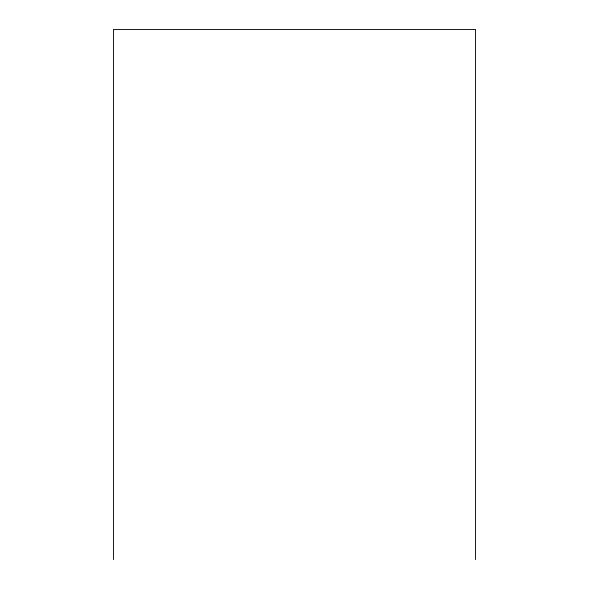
<?xml version="1.0" encoding="UTF-8"?>
<svg xmlns="http://www.w3.org/2000/svg" width="589" height="589" viewBox="0 0 589 589"><rect width="100%" height="100%" fill="white"/><g stroke="black" fill="none" stroke-linecap="round" stroke-linejoin="round"><path stroke-width="0.88" d="M475.529 559.55L475.529 29.45L113.471 29.45L113.471 559.55"/></g></svg>
